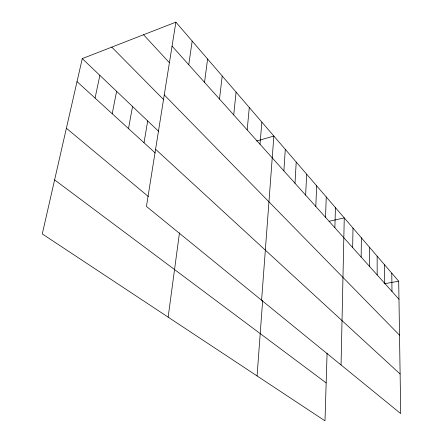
<?xml version="1.0" encoding="UTF-8"?>
<svg xmlns="http://www.w3.org/2000/svg" width="443" height="443" viewBox="0 0 443 443"><rect width="100%" height="100%" fill="white"/><g stroke="black" fill="none" stroke-linecap="round" stroke-linejoin="round"><path stroke-width="0.66" d="M369.329 266.182L369.412 247.155M361.172 257.084L361.361 237.791M352.678 247.609L352.982 228.051M341.055 364.971L344.261 217.912L329.11 221.295M334.875 227.752L335.44 207.656M327.084 353.104L324.996 420.85L42.284 233.926L82.271 58.603L175.893 22.15L398.7 281.211L400.716 413.574L146.439 206.427L175.893 22.15M325.544 217.341L326.253 196.969M315.804 206.477L316.667 185.827M305.637 195.136L306.667 174.199M295.005 183.275L296.217 162.055M283.88 170.871L285.292 149.352M261.597 300.238L273.857 136.051L256.586 141.035M257.078 375.941L262.666 300.404M260.008 144.241L261.874 122.118M247.177 129.926L249.304 107.499M233.694 114.887L236.097 92.15M219.495 99.049L222.209 76.002M204.539 82.365L207.59 59.002M168.146 317.144L179.476 232.824M188.751 64.75L192.173 41.077M144.014 142.751L147.702 120.939M128.503 128.597L132.529 106.486M112.206 113.724L116.609 91.319M95.068 98.086L99.874 75.376M384.147 283.791L398.7 281.211M54.611 179.891L326.164 382.902M66.389 128.243L148.411 196.57M77.021 81.617L155.233 152.985M155.576 149.252L400.112 374.003M82.271 58.603L158.677 131.399M111.758 47.119L163.744 99.753M164.264 94.918L399.52 335.179M143.56 34.737L169.22 62.535M172.061 46.133L398.977 299.252M391.784 273.165L391.977 291.45M384.607 264.82L384.718 283.348M377.154 256.154L377.17 274.931"/></g></svg>
